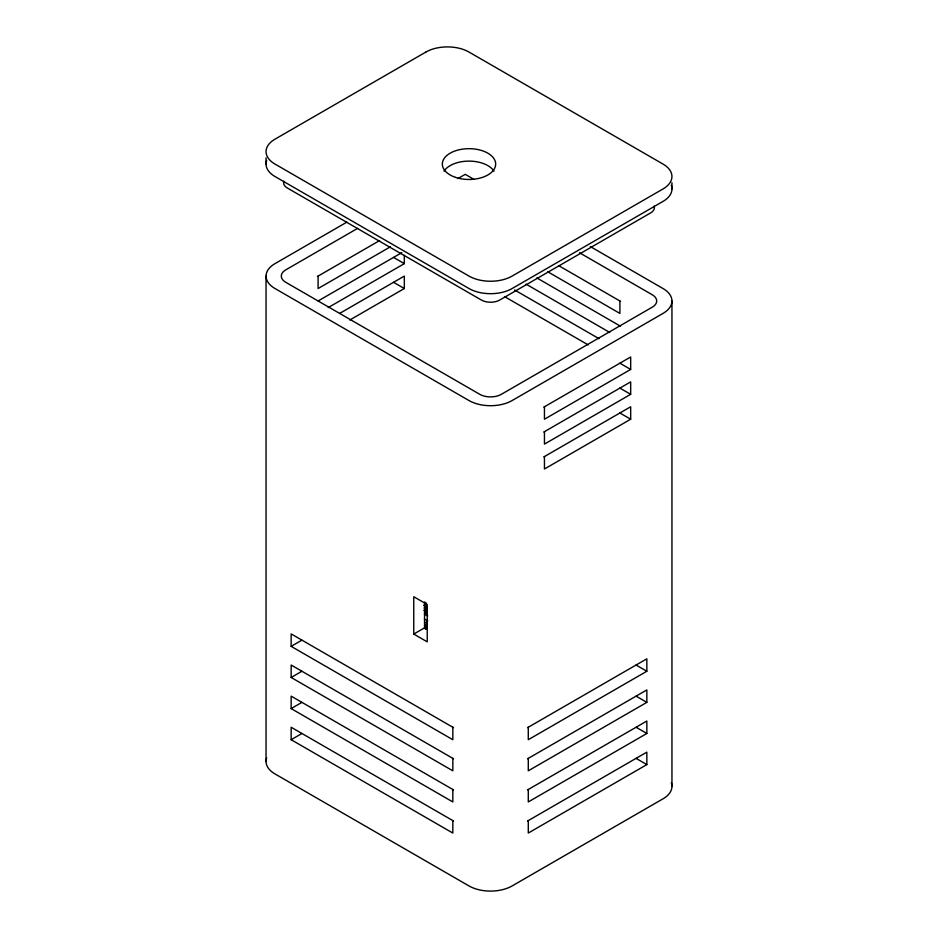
<?xml version="1.0" encoding="UTF-8"?>
<svg xmlns="http://www.w3.org/2000/svg" width="938" height="938" viewBox="0 0 938 938"><rect width="100%" height="100%" fill="white"/><g stroke="black" fill="none" stroke-linecap="round" stroke-linejoin="round"><path stroke-width="1.41" d="M266.052 761.48L266.052 276.089M266.052 164.068L266.052 157.842M671.948 300.981L671.948 786.372M346.896 222.118L274.986 263.637A30.485 17.599 0 0 0 274.986 288.529L469 400.549A30.485 17.599 0 0 0 512.113 400.549L663.014 313.421A30.485 17.599 0 0 0 663.014 288.529L590.26 246.53M357.671 228.344L285.762 269.863A15.243 8.805 0 0 0 285.762 282.303L479.775 394.323A15.243 8.805 0 0 0 501.338 394.323L652.238 307.195A15.243 8.805 0 0 0 652.238 294.755L579.485 252.744M457.838 178.607L465.225 174.339L473.936 179.369M317.466 276.452L379.597 240.574M390.384 246.8L318.099 288.529L318.099 276.089M318.099 300.981L401.792 252.662M328.241 307.57L404.325 263.637L404.325 255.347M339.662 313.421L404.325 276.089L404.325 288.529L349.804 320.01M543.817 407.139L630.676 356.979L630.676 369.431L544.45 419.216L544.45 406.764M543.817 432.031L630.676 381.872L630.676 394.323L544.45 444.108L544.45 431.656M543.817 456.923L630.676 406.764L630.676 419.216L544.45 469L544.45 456.548M453.511 727.642L291.155 633.912L291.155 646.352L301.93 640.138M453.511 758.76L291.155 665.03L291.155 677.471L301.93 671.245M425.875 611.916L423.941 610.357M426.638 619.936L427.458 619.455M424.82 622.984L426.661 621.917M413.764 634.065L427.236 641.85L427.236 604.506L413.764 596.732L413.764 634.065L424.539 627.839L426.989 629.257M453.511 789.878L291.155 696.137L291.155 708.589L301.93 702.363M453.511 820.996L291.155 727.255L291.155 739.707L301.93 733.481M527.59 727.654L646.845 658.804L646.845 671.245L528.282 739.707L528.282 727.255M527.59 758.772L646.845 689.922L646.845 702.363L528.282 770.813L528.282 758.373M527.59 789.89L646.845 721.029L646.845 733.481L528.282 801.931L528.282 789.491M527.59 820.996L646.845 752.147L646.845 764.599L528.282 833.05L528.282 820.598M559.036 265.841L620.534 301.344M547.616 271.692L619.901 313.421L619.901 300.981M536.841 277.918L620.534 326.236M526.066 284.144L609.759 332.462M514.645 289.994L598.983 338.677M504.503 296.584L588.196 344.903M619.901 363.205L630.676 369.431M393.55 257.422L404.325 263.637M619.901 388.098L630.676 394.323M393.55 282.315L404.325 288.529M619.901 412.99L630.676 419.216M636.07 665.03L646.845 671.245M636.07 696.137L646.845 702.363M636.07 727.255L646.845 733.481M424.152 605.233L426.638 606.675M423.964 605.338L426.45 606.78M424.445 607.93L426.813 609.301M424.257 608.035L426.626 609.407M424.41 614.015L427.751 615.938M424.41 619.045L427.751 620.968M636.07 758.373L646.845 764.599M291.155 646.352L452.831 739.707L452.831 727.255M291.155 677.471L452.831 770.813L452.831 758.373M291.155 708.589L452.831 801.931L452.831 789.491M291.155 739.707L452.831 833.05L452.831 820.598M425.805 613.698L426.239 614.378A1.219 0.704 -60 0 0 427.095 614.871A1.829 1.055 60 0 1 425.805 612.631A1.219 0.704 0 0 0 425.805 613.628L425.805 602.337M671.948 182.734L671.948 188.96M424.539 601.997L424.539 627.839M427.083 628.917A3.811 2.204 60 0 1 427.259 627.065M427.165 629.023A3.541 2.052 60 0 1 427.271 627.463M425.489 628.8A6.39 3.693 60 0 1 427.376 623.911M425.301 628.906A6.39 3.693 60 0 1 427.189 624.016M425.793 629.105A6.39 3.693 60 0 1 427.294 623.864M654.138 206.102A12.956 7.481 0 0 1 650.62 212.914L499.72 300.043A12.956 7.481 0 0 1 481.393 300.043L287.38 188.034A12.956 7.481 0 0 1 283.862 181.21M671.303 185.349A30.485 17.599 0 0 1 663.014 201.412L512.113 288.529A30.485 17.599 0 0 1 469 288.529L274.986 176.52A30.485 17.599 0 0 1 266.697 160.468M444.002 171.138A26.674 15.407 0 0 1 469 161.113A26.674 15.407 0 0 1 493.998 171.138M671.303 782.773A30.485 17.599 0 0 1 663.014 798.824L512.113 885.941A30.485 17.599 0 0 1 469 885.941L274.986 773.932A30.485 17.599 0 0 1 266.697 757.881M425.887 52.059L274.986 139.176A30.485 17.599 0 0 0 274.986 164.068L469 276.089A30.485 17.599 0 0 0 512.113 276.089L663.014 188.96A30.485 17.599 0 0 0 663.014 164.068L469 52.059A30.485 17.599 0 0 0 425.887 52.059M455.657 177.411A26.674 15.407 0 0 0 495.674 164.068A26.674 15.407 0 0 0 455.657 150.737A26.674 15.407 0 0 0 455.657 177.411"/></g></svg>
